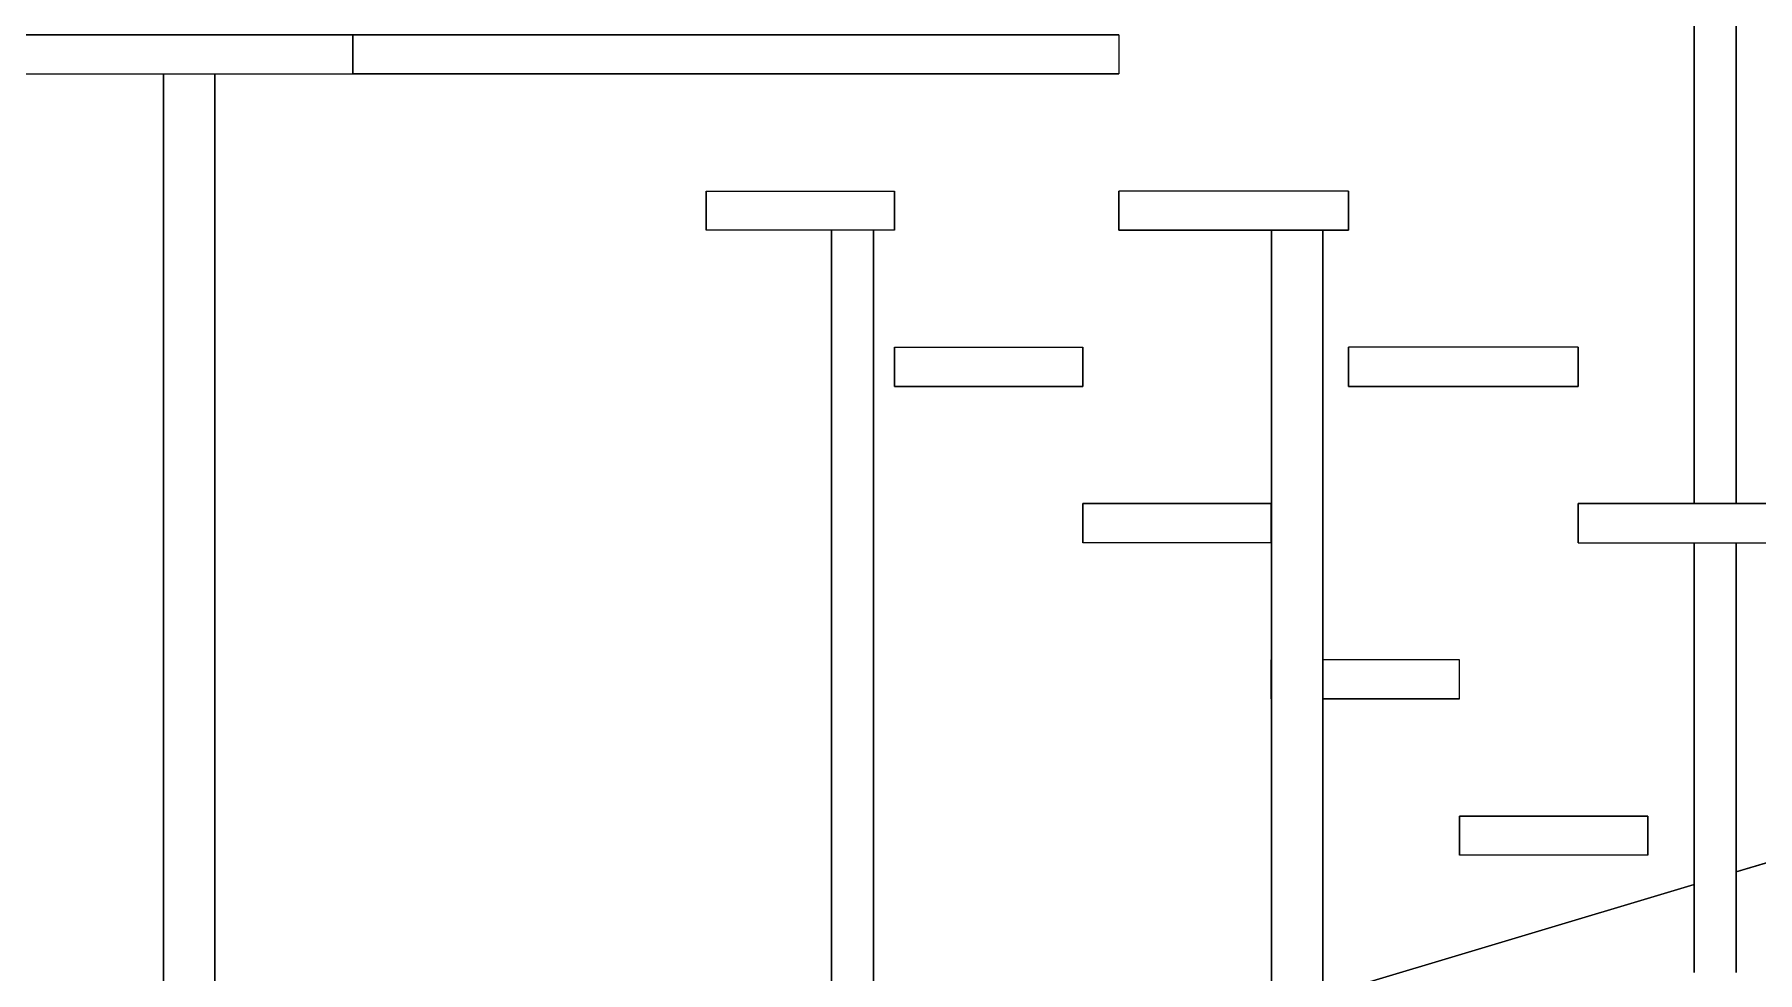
# Model space of a CAD drawing. Header units: centimetres. Extents: x -11896 to 2794, y -437 to 1921.
# Drawn here: x -11050.6 to -10865.3, y 305.8 to 406.6 of the extents above; entities that cross this region are included whole.
import ezdxf

# ---------------------------------------------------------------- set-up
doc = ezdxf.new("R2010")
doc.units = ezdxf.units.CM
doc.layers.add('M-EQPM', color=7, linetype='Continuous', lineweight=9)

# ---------------------------------------------------------------- blocks, each defined once
blk = doc.blocks.new('EQ-01-001 - EQ-01-001_dwg_Agrupar_321-1505065-Sección 2-1')
at = {"layer": 'M-EQPM', "color": 251, "true_color": 0x656565}
for p, q in [((-10964.9, 94), (-10964.9, 385.58)), ((-10964.9, 94), (-10964.9, 385.58)), ((-10964.9, 385.58), (-10964.9, 94)), ((-10960.38, 94), (-10960.38, 385.58)), ((-10960.38, 385.58), (-10960.38, 94)), ((-10960.38, 94), (-10960.38, 385.58))]:
    blk.add_line(p, q, dxfattribs=at)
blk = doc.blocks.new('EQ-01-001 - EQ-01-001_dwg_Agrupar_321-1505066-Sección 2-1')
at = {"layer": 'M-EQPM', "color": 251, "true_color": 0x656565}
for p, q in [((-10872.15, 356.18), (-10872.15, 414.44)), ((-10872.15, 356.18), (-10872.15, 414.44)), ((-10867.63, 356.18), (-10867.63, 414.44)), ((-10867.63, 414.44), (-10867.63, 356.18)), ((-10872.15, 305.78), (-10872.15, 351.98)), ((-10872.15, 305.78), (-10872.15, 351.98)), ((-10872.15, 351.98), (-10872.15, 305.78)), ((-10867.63, 305.78), (-10867.63, 351.98)), ((-10867.63, 351.98), (-10867.63, 305.78)), ((-10867.63, 305.78), (-10867.63, 351.98))]:
    blk.add_line(p, q, dxfattribs=at)
at = {"layer": 'M-EQPM', "color": 251, "true_color": 0x656565, "flags": 128}
blk.add_lwpolyline([(-10867.63, 356.18), (-10867.63, 414.44), (-10872.15, 414.44), (-10872.15, 356.18)], dxfattribs=at)
blk = doc.blocks.new('EQ-01-001 - EQ-01-001_dwg_Agrupar_690-1505078-Sección 2-1')
at = {"layer": 'M-EQPM', "color": 8, "true_color": 0x808080}
for p, q in [((-10978.38, 389.78), (-10978.38, 385.58)), ((-10978.38, 389.78), (-10958.13, 389.78)), ((-10978.38, 389.78), (-10958.13, 389.78)), ((-10978.38, 389.78), (-10978.38, 385.58)), ((-10958.13, 385.58), (-10958.13, 389.78)), ((-10958.13, 385.58), (-10958.13, 389.78)), ((-10958.13, 385.58), (-10978.38, 385.58)), ((-10958.13, 385.58), (-10978.38, 385.58))]:
    blk.add_line(p, q, dxfattribs=at)
at = {"layer": 'M-EQPM', "color": 8, "true_color": 0x808080, "flags": 128}
blk.add_lwpolyline([(-10958.13, 389.78), (-10958.13, 385.58), (-10978.38, 385.58), (-10978.38, 389.78)], close=True, dxfattribs=at)
blk = doc.blocks.new('EQ-01-001 - EQ-01-001_dwg_Agrupar_984-1505079-Sección 2-1')
at = {"layer": 'M-EQPM', "color": 8, "true_color": 0x808080}
for p, q in [((-10958.13, 372.98), (-10937.88, 372.98)), ((-10958.13, 372.98), (-10958.13, 368.78)), ((-10958.13, 372.98), (-10937.88, 372.98)), ((-10958.13, 372.98), (-10958.13, 368.78)), ((-10937.88, 372.98), (-10937.88, 368.78)), ((-10937.88, 368.78), (-10937.88, 372.98)), ((-10937.88, 368.78), (-10958.13, 368.78))]:
    blk.add_line(p, q, dxfattribs=at)
at = {"layer": 'M-EQPM', "color": 8, "true_color": 0x808080, "flags": 128}
for points in [[(-10937.88, 372.98), (-10937.88, 368.78), (-10958.13, 368.78), (-10937.88, 368.78)], [(-10958.13, 368.78), (-10958.13, 372.98), (-10937.88, 372.98)]]:
    blk.add_lwpolyline(points, dxfattribs=at)
blk = doc.blocks.new('EQ-01-001 - EQ-01-001_dwg_Agrupar_1001-1505080-Sección 2-1')
at = {"layer": 'M-EQPM', "color": 8, "true_color": 0x808080}
for p, q in [((-10937.88, 351.98), (-10937.88, 356.18)), ((-10917.63, 356.18), (-10937.88, 356.18)), ((-10937.88, 356.18), (-10937.88, 351.98)), ((-10917.63, 356.18), (-10937.88, 356.18)), ((-10917.63, 351.98), (-10917.63, 356.18)), ((-10917.63, 351.98), (-10917.63, 356.18)), ((-10917.63, 351.98), (-10937.88, 351.98)), ((-10917.63, 351.98), (-10937.88, 351.98))]:
    blk.add_line(p, q, dxfattribs=at)
at = {"layer": 'M-EQPM', "color": 8, "true_color": 0x808080, "flags": 128}
blk.add_lwpolyline([(-10917.63, 356.18), (-10917.63, 351.98), (-10937.88, 351.98), (-10937.88, 356.18)], close=True, dxfattribs=at)
blk = doc.blocks.new('EQ-01-001 - EQ-01-001_dwg_Agrupar_1595-1505081-Sección 2-1')
at = {"layer": 'M-EQPM', "color": 8, "true_color": 0x808080}
for p, q in [((-10917.63, 335.18), (-10917.63, 339.38)), ((-10917.63, 339.38), (-10917.63, 335.18)), ((-10917.63, 339.38), (-10917.63, 335.18)), ((-10897.37, 339.38), (-10912.06, 339.38)), ((-10897.37, 339.38), (-10912.06, 339.38)), ((-10897.37, 339.38), (-10912.06, 339.38)), ((-10897.37, 335.18), (-10897.37, 339.38)), ((-10897.37, 335.18), (-10897.37, 339.38)), ((-10897.37, 335.18), (-10912.06, 335.18)), ((-10897.37, 335.18), (-10912.06, 335.18))]:
    blk.add_line(p, q, dxfattribs=at)
at = {"layer": 'M-EQPM', "color": 8, "true_color": 0x808080, "flags": 128}
blk.add_lwpolyline([(-10912.06, 335.18), (-10897.37, 335.18), (-10897.37, 339.38)], dxfattribs=at)
blk = doc.blocks.new('EQ-01-001 - EQ-01-001_dwg_Agrupar_1605-1505082-Sección 2-1')
at = {"layer": 'M-EQPM', "color": 8, "true_color": 0x808080}
for p, q in [((-10877.12, 322.58), (-10897.37, 322.58)), ((-10897.37, 322.58), (-10897.37, 318.38)), ((-10897.37, 322.58), (-10877.12, 322.58)), ((-10897.37, 322.58), (-10897.37, 318.38)), ((-10877.12, 318.38), (-10877.12, 322.58)), ((-10877.12, 318.38), (-10877.12, 322.58)), ((-10877.12, 318.38), (-10897.37, 318.38)), ((-10877.12, 318.38), (-10897.37, 318.38))]:
    blk.add_line(p, q, dxfattribs=at)
at = {"layer": 'M-EQPM', "color": 8, "true_color": 0x808080, "flags": 128}
blk.add_lwpolyline([(-10877.12, 322.58), (-10877.12, 318.38), (-10897.37, 318.38), (-10897.37, 322.58)], close=True, dxfattribs=at)
blk = doc.blocks.new('EQ-01-001 - EQ-01-001_dwg_Agrupar_1649-1505084-Sección 2-1')
for name in ['EQ-01-001 - EQ-01-001_dwg_Agrupar_321-1505066-Sección 2-1', 'EQ-01-001 - EQ-01-001_dwg_Agrupar_690-1505078-Sección 2-1', 'EQ-01-001 - EQ-01-001_dwg_Agrupar_321-1505065-Sección 2-1', 'EQ-01-001 - EQ-01-001_dwg_Agrupar_984-1505079-Sección 2-1', 'EQ-01-001 - EQ-01-001_dwg_Agrupar_1001-1505080-Sección 2-1', 'EQ-01-001 - EQ-01-001_dwg_Agrupar_1595-1505081-Sección 2-1', 'EQ-01-001 - EQ-01-001_dwg_Agrupar_1605-1505082-Sección 2-1']:
    blk.add_blockref(name, (0, 0))
blk = doc.blocks.new('EQ-01-001 - EQ-01-001_dwg_Agrupar_687-1505119-Sección 2-1')
at = {"layer": 'M-EQPM', "color": 8, "true_color": 0x808080}
for p, q in [((-11180.48, 406.58), (-11016.33, 406.58)), ((-10934.01, 406.58), (-11016.33, 406.58)), ((-11016.33, 406.58), (-11016.33, 402.38)), ((-10934.01, 406.58), (-11016.33, 406.58)), ((-10934.01, 406.58), (-10934.01, 402.38)), ((-11180.48, 402.38), (-11016.33, 402.38)), ((-11180.48, 402.38), (-11016.33, 402.38)), ((-10934.01, 402.38), (-11016.33, 402.38)), ((-11016.33, 402.38), (-10934.01, 402.38))]:
    blk.add_line(p, q, dxfattribs=at)
at = {"layer": 'M-EQPM', "color": 8, "true_color": 0x808080, "flags": 128}
for points in [[(-11016.33, 406.58), (-11180.48, 406.58), (-11180.48, 402.38), (-11016.33, 402.38), (-11016.33, 406.58), (-11180.48, 406.58)], [(-10934.01, 406.58), (-10934.01, 402.38), (-11016.33, 402.38), (-11016.33, 406.58), (-10934.01, 406.58), (-10934.01, 402.38)]]:
    blk.add_lwpolyline(points, dxfattribs=at)
blk = doc.blocks.new('EQ-01-001 - EQ-01-001_dwg_Agrupar_321-1505123-Sección 2-1')
at = {"layer": 'M-EQPM', "color": 251, "true_color": 0x656565}
for p, q in [((-11036.69, 94), (-11036.69, 402.38)), ((-11031.18, 94), (-11031.18, 402.38)), ((-11031.18, 94), (-11031.18, 402.38)), ((-11031.18, 402.38), (-11031.18, 94))]:
    blk.add_line(p, q, dxfattribs=at)
at = {"layer": 'M-EQPM', "color": 251, "true_color": 0x656565, "flags": 128}
for points in [[(-11036.69, 402.38), (-11036.69, 94), (-11031.18, 94)], [(-11031.18, 94), (-11036.69, 94), (-11036.69, 402.38)]]:
    blk.add_lwpolyline(points, dxfattribs=at)
blk = doc.blocks.new('EQ-01-001 - EQ-01-001_dwg_Agrupar_321-1505126-Sección 2-1')
at = {"layer": 'M-EQPM', "color": 251, "true_color": 0x656565}
for p, q in [((-10917.58, 94), (-10917.58, 385.58)), ((-10912.06, 94), (-10912.06, 385.58)), ((-10912.06, 94), (-10912.06, 385.58)), ((-10912.06, 385.58), (-10912.06, 94))]:
    blk.add_line(p, q, dxfattribs=at)
at = {"layer": 'M-EQPM', "color": 251, "true_color": 0x656565, "flags": 128}
for points in [[(-10917.58, 385.58), (-10917.58, 94), (-10912.06, 94)], [(-10912.06, 94), (-10917.58, 94), (-10917.58, 385.58)]]:
    blk.add_lwpolyline(points, dxfattribs=at)
blk = doc.blocks.new('EQ-01-001 - EQ-01-001_dwg_Agrupar_690-1505138-Sección 2-1')
at = {"layer": 'M-EQPM', "color": 8, "true_color": 0x808080}
for p, q in [((-10909.32, 389.78), (-10934.01, 389.78)), ((-10934.01, 385.58), (-10934.01, 389.78)), ((-10909.32, 389.78), (-10934.01, 389.78)), ((-10934.01, 385.58), (-10934.01, 389.78)), ((-10909.32, 389.78), (-10909.32, 385.58)), ((-10909.32, 389.78), (-10909.32, 385.58)), ((-10909.32, 385.58), (-10934.01, 385.58)), ((-10934.01, 385.58), (-10909.32, 385.58))]:
    blk.add_line(p, q, dxfattribs=at)
at = {"layer": 'M-EQPM', "color": 8, "true_color": 0x808080, "flags": 128}
blk.add_lwpolyline([(-10934.01, 389.78), (-10934.01, 385.58), (-10909.32, 385.58), (-10909.32, 389.78)], close=True, dxfattribs=at)
blk = doc.blocks.new('EQ-01-001 - EQ-01-001_dwg_Agrupar_984-1505139-Sección 2-1')
at = {"layer": 'M-EQPM', "color": 8, "true_color": 0x808080}
for p, q in [((-10884.62, 372.98), (-10909.32, 372.98)), ((-10909.32, 372.98), (-10909.32, 368.78)), ((-10884.62, 372.98), (-10909.32, 372.98)), ((-10909.32, 368.78), (-10909.32, 372.98)), ((-10884.62, 372.98), (-10884.62, 368.78)), ((-10884.62, 372.98), (-10884.62, 368.78)), ((-10909.32, 368.78), (-10884.62, 368.78)), ((-10884.62, 368.78), (-10909.32, 368.78))]:
    blk.add_line(p, q, dxfattribs=at)
at = {"layer": 'M-EQPM', "color": 8, "true_color": 0x808080, "flags": 128}
blk.add_lwpolyline([(-10909.32, 372.98), (-10909.32, 368.78), (-10884.62, 368.78), (-10884.62, 372.98)], close=True, dxfattribs=at)
blk = doc.blocks.new('EQ-01-001 - EQ-01-001_dwg_Agrupar_1001-1505140-Sección 2-1')
at = {"layer": 'M-EQPM', "color": 8, "true_color": 0x808080}
for p, q in [((-10884.62, 351.98), (-10884.62, 356.18)), ((-10859.93, 356.18), (-10884.62, 356.18)), ((-10884.62, 351.98), (-10884.62, 356.18)), ((-10884.62, 356.18), (-10859.93, 356.18)), ((-10859.93, 351.98), (-10859.93, 356.18)), ((-10859.93, 356.18), (-10859.93, 351.98)), ((-10884.62, 351.98), (-10859.93, 351.98)), ((-10884.62, 351.98), (-10859.93, 351.98))]:
    blk.add_line(p, q, dxfattribs=at)
at = {"layer": 'M-EQPM', "color": 8, "true_color": 0x808080, "flags": 128}
blk.add_lwpolyline([(-10884.62, 356.18), (-10884.62, 351.98), (-10859.93, 351.98), (-10859.93, 356.18)], close=True, dxfattribs=at)
blk = doc.blocks.new('EQ-01-001 - EQ-01-001_dwg_Agrupar_686-1505143-Sección 2-1')
for name in ['EQ-01-001 - EQ-01-001_dwg_Agrupar_687-1505119-Sección 2-1', 'EQ-01-001 - EQ-01-001_dwg_Agrupar_321-1505123-Sección 2-1', 'EQ-01-001 - EQ-01-001_dwg_Agrupar_690-1505138-Sección 2-1', 'EQ-01-001 - EQ-01-001_dwg_Agrupar_321-1505126-Sección 2-1', 'EQ-01-001 - EQ-01-001_dwg_Agrupar_984-1505139-Sección 2-1', 'EQ-01-001 - EQ-01-001_dwg_Agrupar_1001-1505140-Sección 2-1']:
    blk.add_blockref(name, (0, 0))
blk = doc.blocks.new('EQ-01-001 - EQ-01-001_dwg_Agrupar_781-1505150-Sección 2-1')
for name in ['EQ-01-001 - EQ-01-001_dwg_Agrupar_686-1505143-Sección 2-1', 'EQ-01-001 - EQ-01-001_dwg_Agrupar_1649-1505084-Sección 2-1']:
    blk.add_blockref(name, (0, 0))
blk = doc.blocks.new('EQ-01-001 - EQ-01-001_dwg-1504998-Sección 2-1')
blk.add_blockref('EQ-01-001 - EQ-01-001_dwg_Agrupar_781-1505150-Sección 2-1', (0, 0))
blk = doc.blocks.new('EQ-01-001 - EQ-01-001-1479796-Sección 2-1')
blk.add_blockref('EQ-01-001 - EQ-01-001_dwg-1504998-Sección 2-1', (0, 0))
blk = doc.blocks.new('EQ-01-005 - EQ-01-005_dwg_Agrupar_681-1507033-Sección 2-1')
at = {"layer": 'M-EQPM', "color": 136, "true_color": 0x007f7f}
for p, q in [((-10867.63, 316.59), (-10857.58, 319.6)), ((-10858.38, 305.78), (-10857.58, 319.6)), ((-10857.87, 314.59), (-10841.14, 319.6)), ((-10841.39, 315.33), (-10841.14, 319.6)), ((-10912.06, 303.26), (-10872.15, 315.23)), ((-10872.15, 315.23), (-10912.06, 303.26)), ((-10945.44, 293.25), (-10917.58, 301.6)), ((-10917.58, 301.6), (-10945.44, 293.25)), ((-10859.04, 294.34), (-10858.62, 301.58)), ((-10960.38, 291.13), (-10945.44, 293.25)), ((-10945.44, 293.25), (-10960.38, 291.13)), ((-10859.04, 294.34), (-10867.63, 293.02)), ((-10867.63, 290.5), (-10845.77, 293.85)), ((-10867.63, 290.5), (-10845.77, 293.85)), ((-10867.63, 290.5), (-10845.77, 293.85)), ((-10859.04, 294.34), (-10845.77, 294.34)), ((-10872.15, 292.33), (-10912.06, 286.21)), ((-10872.15, 292.33), (-10912.06, 286.21)), ((-10912.06, 286.21), (-10872.15, 292.33)), ((-10977.71, 288.68), (-10964.9, 290.49)), ((-10912.06, 283.7), (-10872.15, 289.81)), ((-10912.06, 283.7), (-10872.15, 289.81)), ((-10912.06, 283.7), (-10872.15, 289.81)), ((-10978.44, 276.05), (-10977.71, 288.68)), ((-10917.58, 285.37), (-10960.38, 278.81)), ((-10917.58, 285.37), (-10960.38, 278.81)), ((-10960.38, 278.81), (-10917.58, 285.37)), ((-10960.38, 276.3), (-10917.58, 282.85)), ((-10960.38, 276.3), (-10917.58, 282.85)), ((-10960.38, 276.3), (-10917.58, 282.85)), ((-10964.9, 278.12), (-10978.44, 276.05)), ((-10964.9, 278.12), (-10978.44, 276.05)), ((-10964.9, 276.05), (-10978.44, 276.05)), ((-10978.44, 276.05), (-10964.9, 276.05))]:
    blk.add_line(p, q, dxfattribs=at)
at = {"layer": 'M-EQPM', "color": 136, "true_color": 0x007f7f, "flags": 128}
for points in [[(-10858.38, 305.78), (-10857.58, 319.6), (-10867.63, 316.59)], [(-10841.39, 315.33), (-10841.14, 319.6), (-10857.87, 314.59)], [(-10867.63, 293.02), (-10859.04, 294.34), (-10858.62, 301.58)], [(-10845.77, 294.34), (-10859.04, 294.34), (-10867.63, 293.02)], [(-10964.9, 290.49), (-10977.71, 288.68), (-10978.44, 276.05), (-10964.9, 278.12)]]:
    blk.add_lwpolyline(points, dxfattribs=at)
blk = doc.blocks.new('EQ-01-005 - EQ-01-005_dwg_133_CHILLER_dwg-1507034-Sección 2-1')
blk.add_blockref('EQ-01-005 - EQ-01-005_dwg_Agrupar_681-1507033-Sección 2-1', (0, 0))
blk = doc.blocks.new('EQ-01-005 - EQ-01-005_dwg_Agrupar_320-1507037-Sección 2-1')
blk.add_blockref('EQ-01-005 - EQ-01-005_dwg_133_CHILLER_dwg-1507034-Sección 2-1', (0, 0))
blk = doc.blocks.new('EQ-01-005 - EQ-01-005_dwg-1507028-Sección 2-1')
blk.add_blockref('EQ-01-005 - EQ-01-005_dwg_Agrupar_320-1507037-Sección 2-1', (0, 0))
blk = doc.blocks.new('EQ-01-005 - EQ-01-005-1485178-Sección 2-1')
blk.add_blockref('EQ-01-005 - EQ-01-005_dwg-1507028-Sección 2-1', (0, 0))
blk = doc.blocks.new('PQ_RVR_MEP-01_ZZ_ZZ_MO_T_A_rvt-1-Sección 2-1')
at = {"layer": 'M-EQPM', "lineweight": 9}
for name in ['EQ-01-001 - EQ-01-001-1479796-Sección 2-1', 'EQ-01-005 - EQ-01-005-1485178-Sección 2-1']:
    blk.add_blockref(name, (0, 0), dxfattribs=at)

msp = doc.modelspace()

# ---------------------------------------------------------------- block references
at = {"lineweight": 5}
msp.add_blockref('PQ_RVR_MEP-01_ZZ_ZZ_MO_T_A_rvt-1-Sección 2-1', (0, 0), dxfattribs=at)

doc.saveas('drawing.dxf')
